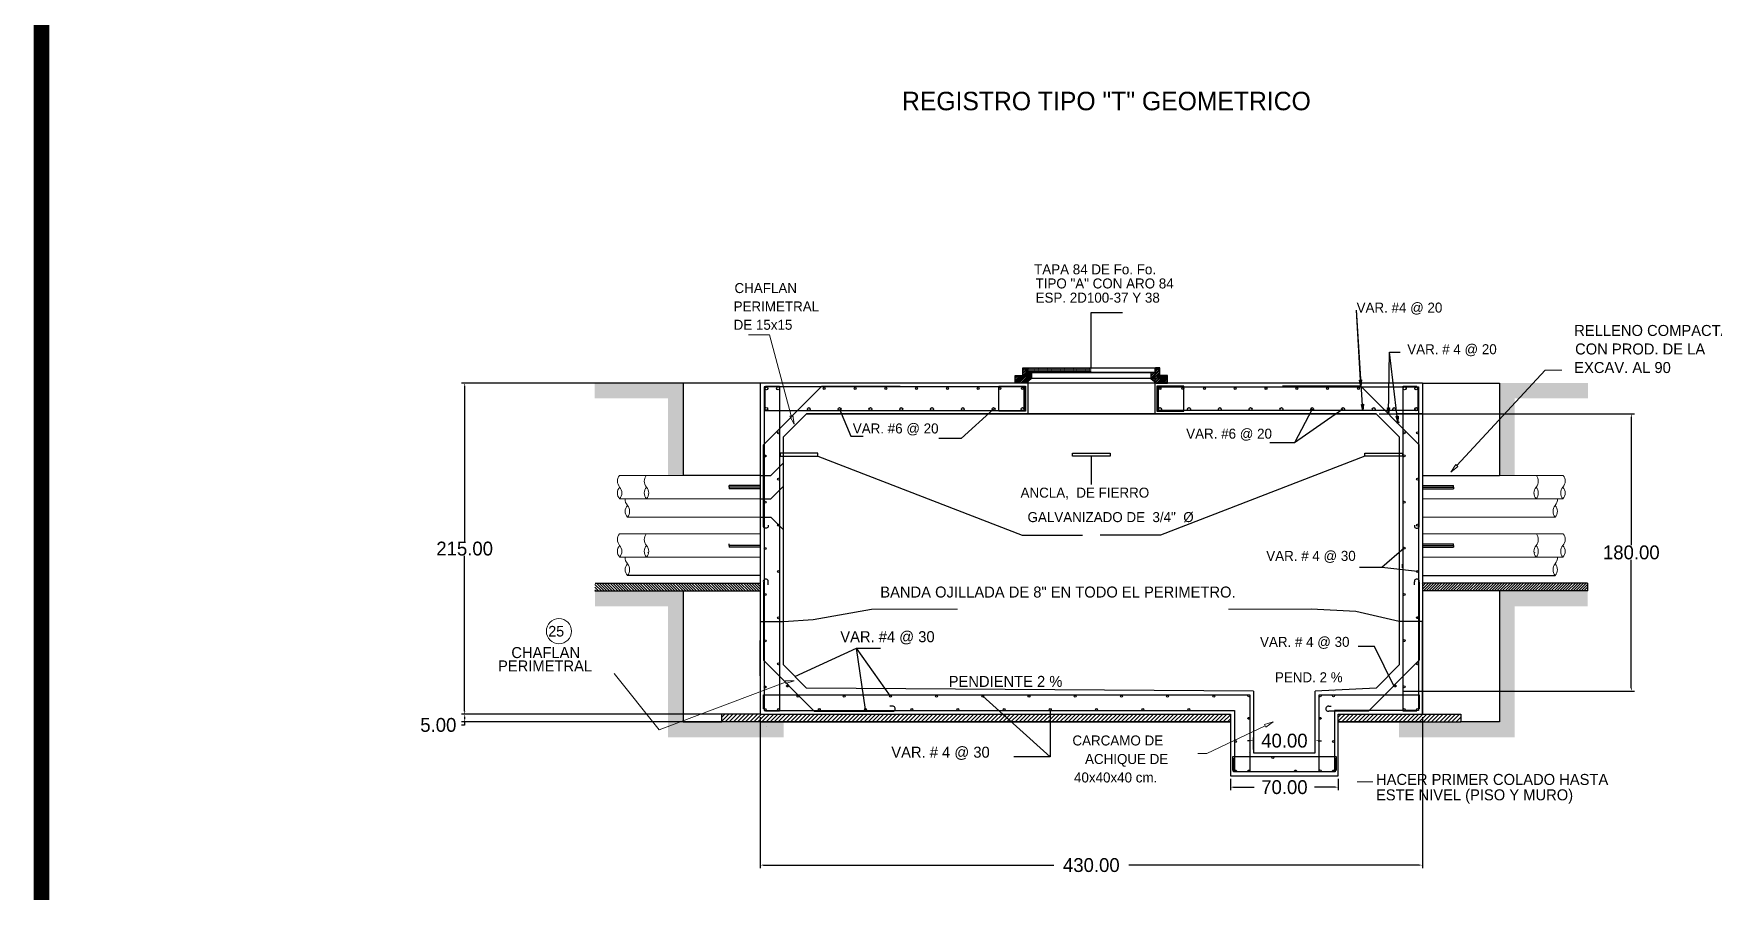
# Model space of a CAD drawing. Header units: centimetres. Extents: x 899 to 420531, y -3090 to 1299.
# Drawn here: x 8457 to 9548, y -1914 to -1357 of the extents above; entities that cross this region are included whole.
import ezdxf
from ezdxf.enums import TextEntityAlignment as Align

# ---------------------------------------------------------------- set-up
doc = ezdxf.new("R2010")
doc.units = ezdxf.units.CM
doc.header["$LTSCALE"] = 10
doc.header["$MEASUREMENT"] = 0
doc.layers.get('0').update_dxf_attribs({"linetype": 'CONTINUOUS'})
doc.layers.get('DEFPOINTS').update_dxf_attribs({"color": 2, "linetype": 'CONTINUOUS'})
for name, color, linetype in [('CONCRETO', 7, 'CONTINUOUS'), ('DIM', 7, 'CONTINUOUS'), ('Ductos', 30, 'CONTINUOUS'), ('HERRAJE', 13, 'CONTINUOUS'), ('MARCO', 7, 'CONTINUOUS'), ('REGISTRO', 1, 'CONTINUOUS'), ('TAPA', 120, 'CONTINUOUS'), ('TEXTOS', 7, 'CONTINUOUS'), ('TIERRA', 32, 'CONTINUOUS'), ('VARILLAS', 30, 'CONTINUOUS')]:
    doc.layers.add(name, color=color, linetype=linetype)
doc.styles.get("Standard").update_dxf_attribs({"font": ''})
doc.styles.get('Standard').set_extended_font_data('Zurich Ex BT')
doc.dimstyles.get("Standard").update_dxf_attribs({"dimtxt": 9, "dimasz": 2, "dimexe": 2, "dimexo": 2, "dimgap": 0.09, "dimtad": 0, "dimtih": 1, "dimtoh": 1, "dimzin": 0, "dimdsep": 46, "dimtxsty": 'Standard', "dimcen": 0.09, "dimadec": 0, "dimazin": 0, "dimtfac": 1, "dimtofl": 0, "dimtmove": 0, "dimatfit": 3, "dimfxl": 0, "dimtolj": 1, "dimtzin": 0, "dimarcsym": 0})
pattern_1 = [(45, (8591.495, 665.2153), (-1.3258252, 1.3258252), [])]
pattern_2 = [(45, (8417.5101, -1726.3912), (-0.8838835, 0.8838835), []), (45, (8417.5101, -1725.7662), (-0.8838835, 0.8838835), [])]

# ---------------------------------------------------------------- blocks, each defined once
blk = doc.blocks.new('_ClosedBlank')
at = {"color": 0, "linetype": 'ByBlock', "lineweight": -2}
for p, q in [((-1, 0.17), (0, 0)), ((-1, 0.17), (-1, -0.17)), ((0, 0), (-1, -0.17))]:
    blk.add_line(p, q, dxfattribs=at)
blk = doc.blocks.new('*D60')
at = {"layer": 'DEFPOINTS', "color": 0}
for p in [(8929.2, -1799.1), (9359.2, -1799.1), (9359.2, -1897.1)]:
    blk.add_point(p, dxfattribs=at)
at = {"layer": 'DIM', "color": 0, "lineweight": -2}
for p, q in [((8929.2, -1801.1), (8929.2, -1899.1)), ((9359.2, -1801.1), (9359.2, -1899.1)), ((8931.2, -1897.1), (9119.8, -1897.1)), ((9357.2, -1897.1), (9168.6, -1897.1))]:
    blk.add_line(p, q, dxfattribs=at)
at = {"layer": 'DIM', "color": 0}
for points in [[(8931.2, -1896.7), (8931.2, -1897.4), (8929.2, -1897.1)], [(9357.2, -1896.7), (9357.2, -1897.4), (9359.2, -1897.1)]]:
    blk.add_solid(points, dxfattribs=at)
at = {"layer": 'DIM', "color": 0, "insert": (9144.2, -1897.1), "char_height": 9, "attachment_point": 5}
blk.add_mtext('\\A1;430.00', dxfattribs=at)
blk = doc.blocks.new('*D61')
at = {"layer": 'DEFPOINTS', "color": 0}
for p in [(9234.6, -1839.1), (9304.6, -1839.1), (9304.6, -1846.5)]:
    blk.add_point(p, dxfattribs=at)
at = {"layer": 'DIM', "color": 0, "lineweight": -2}
for p, q in [((9234.6, -1841.1), (9234.6, -1848.5)), ((9304.6, -1841.1), (9304.6, -1848.5)), ((9236.6, -1846.5), (9250, -1846.5)), ((9302.6, -1846.5), (9289.2, -1846.5))]:
    blk.add_line(p, q, dxfattribs=at)
at = {"layer": 'DIM', "color": 0}
for points in [[(9236.6, -1846.1), (9236.6, -1846.8), (9234.6, -1846.5)], [(9302.6, -1846.1), (9302.6, -1846.8), (9304.6, -1846.5)]]:
    blk.add_solid(points, dxfattribs=at)
at = {"layer": 'DIM', "color": 0, "insert": (9269.6, -1846.5), "char_height": 9, "attachment_point": 5}
blk.add_mtext('\\A1;70.00', dxfattribs=at)
blk = doc.blocks.new('*D62')
at = {"layer": 'DEFPOINTS', "color": 0}
for p in [(9289.6, -1816.3), (9249.6, -1824.1), (9289.6, -1824.1)]:
    blk.add_point(p, dxfattribs=at)
at = {"layer": 'DIM', "color": 0, "lineweight": -2}
for p, q in [((9247.6, -1816.3), (9245.6, -1816.3)), ((9249.6, -1822.1), (9249.6, -1814.3)), ((9289.6, -1822.1), (9289.6, -1814.3)), ((9291.6, -1816.3), (9293.6, -1816.3))]:
    blk.add_line(p, q, dxfattribs=at)
at = {"layer": 'DIM', "color": 0}
for points in [[(9247.6, -1816), (9247.6, -1816.6), (9249.6, -1816.3)], [(9291.6, -1816), (9291.6, -1816.6), (9289.6, -1816.3)]]:
    blk.add_solid(points, dxfattribs=at)
at = {"layer": 'DIM', "color": 0, "insert": (9269.6, -1816.3), "char_height": 9, "attachment_point": 5}
blk.add_mtext('\\A1;40.00', dxfattribs=at)
blk = doc.blocks.new('*D63')
at = {"layer": 'DEFPOINTS', "color": 0}
for p in [(8929.2, -1584.1), (8737.2, -1799.1), (8929.2, -1799.1)]:
    blk.add_point(p, dxfattribs=at)
at = {"layer": 'DIM', "color": 0, "lineweight": -2}
for p, q in [((8927.2, -1584.1), (8735.2, -1584.1)), ((8737.2, -1586.1), (8737.2, -1686.9)), ((8737.2, -1797.1), (8737.2, -1696.3)), ((8927.2, -1799.1), (8735.2, -1799.1))]:
    blk.add_line(p, q, dxfattribs=at)
at = {"layer": 'DIM', "color": 0}
for points in [[(8736.9, -1586.1), (8737.6, -1586.1), (8737.2, -1584.1)], [(8736.9, -1797.1), (8737.6, -1797.1), (8737.2, -1799.1)]]:
    blk.add_solid(points, dxfattribs=at)
at = {"layer": 'DIM', "color": 0, "insert": (8737.2, -1691.6), "char_height": 9, "attachment_point": 5}
blk.add_mtext('\\A1;215.00', dxfattribs=at)
blk = doc.blocks.new('*D64')
at = {"layer": 'DEFPOINTS', "color": 0}
for p in [(8904.2, -1799.1), (8737.2, -1804.1), (8904.2, -1804.1)]:
    blk.add_point(p, dxfattribs=at)
at = {"layer": 'DIM', "color": 0, "lineweight": -2}
for p, q in [((8902.2, -1799.1), (8735.2, -1799.1)), ((8902.2, -1804.1), (8735.2, -1804.1)), ((8737.2, -1806.1), (8735.2, -1806.1)), ((8737.2, -1801.1), (8737.2, -1802.1)), ((8737.2, -1804.1), (8737.2, -1806.1))]:
    blk.add_line(p, q, dxfattribs=at)
at = {"layer": 'DIM', "color": 0}
for points in [[(8736.9, -1801.1), (8737.6, -1801.1), (8737.2, -1799.1)], [(8736.9, -1802.1), (8737.6, -1802.1), (8737.2, -1804.1)]]:
    blk.add_solid(points, dxfattribs=at)
at = {"layer": 'DIM', "color": 0, "insert": (8720.1, -1806.1), "char_height": 9, "attachment_point": 5}
blk.add_mtext('\\A1;5.00', dxfattribs=at)
blk = doc.blocks.new('*D65')
at = {"layer": 'DEFPOINTS', "color": 0}
for p in [(9329.2, -1604.1), (9344.2, -1784.1), (9494.9, -1784.1)]:
    blk.add_point(p, dxfattribs=at)
at = {"layer": 'DIM', "color": 0, "lineweight": -2}
for p, q in [((9331.2, -1604.1), (9496.9, -1604.1)), ((9494.9, -1606.1), (9494.9, -1689.4)), ((9494.9, -1782.1), (9494.9, -1698.8)), ((9346.2, -1784.1), (9496.9, -1784.1))]:
    blk.add_line(p, q, dxfattribs=at)
at = {"layer": 'DIM', "color": 0}
for points in [[(9494.6, -1606.1), (9495.3, -1606.1), (9494.9, -1604.1)], [(9494.6, -1782.1), (9495.3, -1782.1), (9494.9, -1784.1)]]:
    blk.add_solid(points, dxfattribs=at)
at = {"layer": 'DIM', "color": 0, "insert": (9494.9, -1694.1), "char_height": 9, "attachment_point": 5}
blk.add_mtext('\\A1;180.00', dxfattribs=at)
blk = doc.blocks.new('Marco-Reg')
at = {"layer": 'MARCO', "linetype": 'Continuous', "const_width": 10.2}
blk.add_lwpolyline([(12391.5, -3085.1), (12391.5, -542.7), (8462.3, -542.7), (8462.3, -3085.1)], close=True, dxfattribs=at)

msp = doc.modelspace()

# ---------------------------------------------------------------- hatches: boundary and pattern name
at = {"layer": 'CONCRETO'}
h = msp.add_hatch(dxfattribs=at)
h.set_pattern_fill('ANSI31', color=256, scale=10, style=0)
h.set_pattern_definition([(135, (18248.1451, 114.133), (0.88388348, 0.88388348), [])])
h.paths.add_polyline_path([(8821.839, -1714.09), (8929.193, -1714.09), (8929.193, -1719.09), (8821.839, -1719.09)])
h = msp.add_hatch(dxfattribs=at)
h.set_pattern_fill('ANSI31', color=256, scale=10, style=0)
h.set_pattern_definition([(45, (40.2408, 114.133), (-0.88388348, 0.88388348), [])])
h.paths.add_polyline_path([(9359.193, -1714.09), (9359.193, -1719.09), (9466.547, -1719.09), (9466.547, -1714.09)])
h = msp.add_hatch(dxfattribs=at)
h.set_pattern_fill('ANSI31', color=256, scale=15, style=0)
h.set_pattern_definition(pattern_1)
h.paths.add_polyline_path([(9234.62, -1799.1), (8929.193, -1799.1), (8904.193, -1799.1), (8904.193, -1804.1), (8929.193, -1804.1), (9234.62, -1804.1)])
at = {"layer": 'HERRAJE'}
h = msp.add_hatch(dxfattribs=at)
h.set_pattern_fill('STEEL', color=256, scale=10, style=0)
h.set_pattern_definition(pattern_2)
h.paths.add_polyline_path([(9099.793, -1579.1), (9094.793, -1579.1), (9094.793, -1584.1), (9101.943, -1584.1), (9105.443, -1581.1), (9105.443, -1577.3), (9102.443, -1577.3), (9102.443, -1574.1), (9099.793, -1574.1)])
h = msp.add_hatch(dxfattribs=at)
h.set_pattern_fill('STEEL', color=256, scale=10, style=0)
h.set_pattern_definition(pattern_2)
h.paths.add_polyline_path([(9188.593, -1579.1), (9188.593, -1574.1), (9185.943, -1574.1), (9185.943, -1577.3), (9182.943, -1577.3), (9182.943, -1581.1), (9186.443, -1584.1), (9193.593, -1584.1), (9193.593, -1579.1)])
at = {"layer": 'TAPA'}
h = msp.add_hatch(dxfattribs=at)
h.set_pattern_fill('DOTS', color=256, scale=10, style=0)
h.set_pattern_definition([(0, (9102.19295, -1577.29966), (0.3125, 0.625), [0, -0.625])])
h.paths.add_polyline_path([(9103.043, -1574.3), (9103.043, -1577.3), (9144.193, -1577.3), (9144.193, -1574.3)])
at = {"layer": 'TEXTOS'}
h = msp.add_hatch(dxfattribs=at)
h.set_pattern_fill('ANSI31', color=256, scale=15, style=0)
h.set_pattern_definition(pattern_1)
h.paths.add_polyline_path([(9384.193, -1799.1), (9359.193, -1799.1), (9304.62, -1799.1), (9304.62, -1804.1), (9359.193, -1804.1), (9384.193, -1804.1)])
at = {"layer": 'TIERRA'}
h = msp.add_hatch(dxfattribs=at)
h.set_pattern_fill('EARTH', color=256, scale=10, angle=45, style=0)
h.set_pattern_definition([(135, (18248.145, 114.133), (-2e-16, 3.5355339), [2.5, -2.5]), (135, (18248.808, 114.796), (-2e-16, 3.5355339), [2.5, -2.5]), (135, (18249.471, 115.4589), (-2e-16, 3.5355339), [2.5, -2.5]), (45, (18249.471, 115.9008), (3.5355339, 4e-16), [2.5, -2.5]), (45, (18248.808, 116.5637), (3.5355339, 4e-16), [2.5, -2.5]), (45, (18248.145, 117.2266), (3.5355339, 4e-16), [2.5, -2.5])])
h.paths.add_polyline_path([(8869.163, -1597.039), (8879.193, -1607.876), (8879.193, -1644.08), (8869.163, -1644.08)])
h.paths.add_polyline_path([(8857.186, -1584.1), (8879.193, -1584.1), (8879.193, -1607.876), (8869.163, -1597.039), (8869.163, -1594.1), (8866.442, -1594.1)])
h.paths.add_polyline_path([(8821.663, -1584.1), (8857.186, -1584.1), (8866.442, -1594.1), (8821.663, -1594.1)])
h.paths.add_polyline_path([(8821.822, -1719.09), (8879.193, -1719.09), (8879.193, -1804.1), (8904.193, -1804.1), (8929.193, -1804.1), (8944.386, -1804.1), (8944.386, -1814.1), (8869.163, -1814.1), (8869.163, -1729.09), (8821.822, -1729.09)])
h = msp.add_hatch(dxfattribs=at)
h.set_pattern_fill('EARTH', color=256, scale=10, angle=45, style=0)
h.set_pattern_definition([(45, (40.2408, 114.133), (2e-16, 3.5355339), [2.5, -2.5]), (45, (39.5779, 114.796), (2e-16, 3.5355339), [2.5, -2.5]), (45, (38.915, 115.4589), (2e-16, 3.5355339), [2.5, -2.5]), (135, (38.915, 115.9008), (-3.5355339, 4e-16), [2.5, -2.5]), (135, (39.5779, 116.5637), (-3.5355339, 4e-16), [2.5, -2.5]), (135, (40.2408, 117.2266), (-3.5355339, 4e-16), [2.5, -2.5])])
h.paths.add_polyline_path([(9419.223, -1597.039), (9409.193, -1607.876), (9409.193, -1644.08), (9419.223, -1644.08)])
h.paths.add_polyline_path([(9431.2, -1584.1), (9409.193, -1584.1), (9409.193, -1607.876), (9419.223, -1597.039), (9419.223, -1594.1), (9421.944, -1594.1)])
h.paths.add_polyline_path([(9466.723, -1584.1), (9431.2, -1584.1), (9421.944, -1594.1), (9466.723, -1594.1)])
h.paths.add_polyline_path([(9466.564, -1719.09), (9409.193, -1719.09), (9409.193, -1804.1), (9384.193, -1804.1), (9359.193, -1804.1), (9344, -1804.1), (9344, -1814.1), (9419.223, -1814.1), (9419.223, -1729.09), (9466.564, -1729.09)])

# ---------------------------------------------------------------- linework, layer by layer
msp.add_line((9359.193, -1799.1), (9359.193, -1799.1))
msp.add_line((9359.193, -1799.1), (9359.193, -1799.1))
msp.add_line((9359.193, -1799.1), (9359.193, -1799.1))
msp.add_line((9359.193, -1799.1), (9359.193, -1799.1))
msp.add_line((9359.193, -1799.1), (9359.193, -1799.1))
msp.add_line((9359.193, -1799.1), (9359.193, -1799.1))
msp.add_line((9359.193, -1799.1), (9359.193, -1799.1))
at = {"layer": 'CONCRETO'}
for p, q in [((9359.193, -1799.1), (9359.193, -1739.1)), ((9359.193, -1799.1), (9359.193, -1799.1)), ((9359.193, -1799.1), (9359.193, -1799.1)), ((9359.193, -1799.1), (9359.193, -1799.1)), ((9359.193, -1799.1), (9359.193, -1799.1)), ((8929.193, -1804.1), (9234.62, -1804.1))]:
    msp.add_line(p, q, dxfattribs=at)
at = {"layer": 'Ductos'}
for p, q in [((8935.998, -1644.071), (8944.193, -1635.844)), ((8929.193, -1644.071), (8935.998, -1644.071)), ((8908.956, -1651.68), (8908.956, -1650.68)), ((8929.193, -1650.68), (8908.956, -1650.68)), ((8929.193, -1651.68), (8908.956, -1651.68)), ((8908.956, -1651.68), (8908.956, -1652.68)), ((8929.193, -1652.68), (8908.956, -1652.68)), ((8935.998, -1659.271), (8944.193, -1651.044)), ((9359.193, -1650.68), (9379.43, -1650.68)), ((9359.193, -1651.68), (9379.43, -1651.68)), ((9359.193, -1652.68), (9379.43, -1652.68)), ((9379.43, -1651.68), (9379.43, -1650.68)), ((9379.43, -1651.68), (9379.43, -1652.68)), ((8929.193, -1659.271), (8935.998, -1659.271)), ((8929.193, -1671.193), (8935.998, -1671.193)), ((8935.998, -1671.193), (8944.184, -1679.385)), ((8908.956, -1689.568), (8908.956, -1688.568)), ((8929.193, -1689.568), (8908.956, -1689.568)), ((8908.956, -1689.568), (8908.956, -1690.568)), ((8929.193, -1690.568), (8908.956, -1690.568)), ((9359.193, -1688.568), (9379.43, -1688.568)), ((9359.193, -1689.568), (9379.43, -1689.568)), ((9359.193, -1690.568), (9379.43, -1690.568)), ((9379.43, -1689.568), (9379.43, -1688.568)), ((9379.43, -1689.568), (9379.43, -1690.568)), ((8929.193, -1709.1), (8842.895, -1709.09)), ((8929.193, -1709.09), (8929.193, -1774.1)), ((8929.193, -1709.09), (8929.193, -1724.29)), ((9359.193, -1709.1), (9445.491, -1709.09)), ((8929.193, -1746.977), (8929.193, -1774.1)), ((8929.193, -1746.977), (8929.193, -1762.177)), ((8929.193, -1774.1), (8929.193, -1751.311))]:
    msp.add_line(p, q, dxfattribs=at)
at = {"layer": 'Ductos', "lineweight": 5}
for p, q in [((8837.869, -1644.08), (8929.193, -1644.08)), ((8851.181, -1644.19), (8851.181, -1644.08)), ((8855.316, -1644.08), (8929.193, -1644.08)), ((9450.517, -1644.08), (9359.193, -1644.08)), ((9433.07, -1644.08), (9359.193, -1644.08)), ((9437.205, -1644.19), (9437.205, -1644.08)), ((8856.207, -1656.112), (8856.207, -1656.003)), ((9432.179, -1656.112), (9432.179, -1656.003)), ((8837.869, -1659.28), (8929.193, -1659.28)), ((8851.181, -1659.39), (8851.181, -1659.28)), ((8855.316, -1659.28), (8929.193, -1659.28)), ((9450.517, -1659.28), (9359.193, -1659.28)), ((9433.07, -1659.28), (9359.193, -1659.28)), ((9437.205, -1659.39), (9437.205, -1659.28)), ((8842.895, -1671.203), (8929.193, -1671.203)), ((9445.491, -1671.203), (9359.193, -1671.203)), ((8837.869, -1681.968), (8929.193, -1681.968)), ((8851.181, -1682.077), (8851.181, -1681.968)), ((8855.316, -1681.968), (8929.193, -1681.968)), ((9450.517, -1681.968), (9359.193, -1681.968)), ((9433.07, -1681.968), (9359.193, -1681.968)), ((9437.205, -1682.077), (9437.205, -1681.968)), ((8837.869, -1697.168), (8929.193, -1697.168)), ((8851.181, -1697.277), (8851.181, -1697.168)), ((8855.316, -1697.168), (8929.193, -1697.168)), ((8856.207, -1694), (8856.207, -1693.89)), ((9450.517, -1697.168), (9359.193, -1697.168)), ((9433.07, -1697.168), (9359.193, -1697.168)), ((9432.179, -1694), (9432.179, -1693.89)), ((9437.205, -1697.277), (9437.205, -1697.168))]:
    msp.add_line(p, q, dxfattribs=at)
for centre, start, end in [((8842.263, -1647.744), 141.152664, 221.185925), ((8859.711, -1647.744), 141.152664, 221.185925), ((9428.675, -1647.744), 318.814075, 38.847336), ((9446.123, -1647.744), 318.814075, 38.847336), ((8842.263, -1655.435), 138.814075, 221.185925), ((8833.474, -1655.435), 318.814075, 41.185925), ((8859.711, -1655.435), 138.814075, 221.185925), ((8850.922, -1655.435), 318.814075, 41.185925), ((9437.464, -1655.435), 138.814075, 221.185925), ((9428.675, -1655.435), 318.814075, 41.185925), ((9454.912, -1655.435), 138.814075, 221.185925), ((9446.123, -1655.435), 318.814075, 41.185925), ((8847.289, -1659.667), 176.208361, 221.185925), ((8847.289, -1667.357), 138.814075, 221.185925), ((8838.5, -1667.357), 318.814075, 41.185925), ((9449.886, -1667.357), 138.814075, 221.185925), ((9441.097, -1659.667), 318.814075, 3.791639), ((9441.097, -1667.357), 318.814075, 41.185925), ((8842.263, -1685.631), 141.152664, 221.185925), ((8842.263, -1693.322), 138.814075, 221.185925), ((8833.474, -1693.322), 318.814075, 41.185925), ((8859.711, -1685.631), 141.152664, 221.185925), ((8859.711, -1693.322), 138.814075, 221.185925), ((8850.922, -1693.322), 318.814075, 41.185925), ((9437.464, -1693.322), 138.814075, 221.185925), ((9428.675, -1685.631), 318.814075, 38.847336), ((9428.675, -1693.322), 318.814075, 41.185925), ((9454.912, -1693.322), 138.814075, 221.185925), ((9446.123, -1685.631), 318.814075, 38.847336), ((9446.123, -1693.322), 318.814075, 41.185925), ((8847.289, -1697.554), 176.208361, 221.185925), ((8847.289, -1705.245), 138.814075, 221.185925), ((8838.5, -1705.245), 318.814075, 41.185925), ((9449.886, -1705.245), 138.814075, 221.185925), ((9441.097, -1697.554), 318.814075, 3.791639), ((9441.097, -1705.245), 318.814075, 41.185925)]:
    msp.add_arc(centre, 5.84, start, end, dxfattribs=at)
at = {"layer": 'HERRAJE'}
for p, q in [((9102.443, -1574.1), (9185.943, -1574.1)), ((9105.443, -1577.3), (9182.943, -1577.3)), ((9182.943, -1581.1), (9105.443, -1581.1))]:
    msp.add_line(p, q, dxfattribs=at)
for points in [[(9094.793, -1579.1), (9099.793, -1579.1), (9099.793, -1574.1), (9102.443, -1574.1), (9102.443, -1577.3), (9105.443, -1577.3), (9105.443, -1581.1), (9101.943, -1584.1), (9094.793, -1584.1)], [(9185.943, -1574.1), (9185.943, -1577.3), (9182.943, -1577.3), (9182.943, -1581.1), (9186.443, -1584.1), (9193.593, -1584.1), (9193.593, -1579.1), (9188.593, -1579.1), (9188.593, -1574.1)]]:
    msp.add_lwpolyline(points, close=True, dxfattribs=at)
at = {"layer": 'REGISTRO'}
for p, q in [((9103.043, -1577.3), (9103.043, -1604.1)), ((9185.343, -1577.3), (9185.343, -1604.1)), ((8929.193, -1584.1), (8879.193, -1584.1)), ((8929.193, -1584.1), (8879.193, -1584.1)), ((8879.193, -1584.1), (8879.193, -1644.08)), ((8929.193, -1584.1), (8929.193, -1799.1)), ((9359.193, -1584.1), (8929.193, -1584.1)), ((9356.193, -1587.175), (9356.193, -1601.925)), ((9359.193, -1584.1), (9359.193, -1799.1)), ((9359.193, -1584.1), (9409.193, -1584.1)), ((9409.193, -1584.1), (9409.193, -1644.08)), ((9356.193, -1601.925), (9284.943, -1601.925)), ((8959.193, -1604.1), (9329.193, -1604.1)), ((9144.193, -1604.1), (9294.193, -1604.1)), ((9342.616, -1604.1), (9344.193, -1604.1)), ((8929.193, -1644.08), (8879.193, -1644.08)), ((9359.193, -1644.08), (9409.193, -1644.08)), ((9346.193, -1704.1), (9346.193, -1701.6)), ((8821.812, -1719.09), (8929.193, -1719.09)), ((8821.861, -1714.09), (8929.193, -1714.09)), ((8879.193, -1719.09), (8879.193, -1804.1)), ((9466.525, -1714.09), (9359.193, -1714.09)), ((9466.574, -1719.09), (9359.193, -1719.09)), ((9409.193, -1719.09), (9409.193, -1804.1)), ((9466.547, -1714.09), (9466.547, -1719.09)), ((8929.193, -1738.935), (8944.193, -1738.935)), ((9359.193, -1738.935), (9344.193, -1738.935)), ((8944.193, -1767.1), (8959.291, -1782.198)), ((9249.62, -1784.093), (8959.291, -1782.198)), ((9249.62, -1784.093), (9249.62, -1824.093)), ((9289.62, -1824.093), (9289.62, -1784.093)), ((8904.193, -1804.1), (8904.193, -1799.1)), ((8929.193, -1799.1), (9234.62, -1799.1)), ((8931.693, -1796.6), (9237.12, -1796.6)), ((9234.62, -1799.1), (9234.62, -1839.093)), ((9237.12, -1796.6), (9237.12, -1836.593)), ((9304.62, -1799.1), (9384.163, -1799.1)), ((9304.62, -1839.093), (9304.62, -1799.1)), ((9384.163, -1799.1), (9384.193, -1804.1)), ((8904.193, -1804.1), (8879.193, -1804.1)), ((8879.193, -1804.1), (8904.193, -1804.1)), ((9234.62, -1804.1), (8929.193, -1804.1)), ((9409.193, -1804.1), (9384.193, -1804.1)), ((9249.62, -1824.093), (9289.62, -1824.093)), ((9234.62, -1839.093), (9304.62, -1839.093))]:
    msp.add_line(p, q, dxfattribs=at)
for points in [[(8944.193, -1767.1), (8944.193, -1694.1), (8944.193, -1619.1), (8959.193, -1604.1), (9329.193, -1604.1), (9344.193, -1619.1), (9344.193, -1694.1), (9344.193, -1767.1), (9329.193, -1782.1), (9289.62, -1784.1)], [(8931.193, -1795.6), (8931.193, -1786.6), (9247.12, -1786.6), (9247.12, -1836.593)], [(9292.12, -1835.786), (9292.12, -1786.6), (9357.193, -1786.6), (9357.193, -1795.6)], [(9236.12, -1835.593), (9236.12, -1826.593), (9303.12, -1826.593), (9303.12, -1835.593)], [(9302.62, -1827.593), (9302.62, -1836.593), (9236.62, -1836.593), (9236.62, -1827.593)]]:
    msp.add_lwpolyline(points, dxfattribs=at)
for points in [[(8942.193, -1631.479), (8966.573, -1631.479), (8966.573, -1629.579), (8942.193, -1629.579)], [(9156.345, -1631.479), (9131.964, -1631.479), (9131.964, -1629.579), (9156.345, -1629.579)], [(9346.193, -1631.479), (9321.813, -1631.479), (9321.813, -1629.579), (9346.193, -1629.579)]]:
    msp.add_lwpolyline(points, close=True, dxfattribs=at)
at = {"layer": 'TAPA'}
msp.add_lwpolyline([(9103.043, -1574.3), (9185.343, -1574.3), (9185.343, -1577.3), (9103.043, -1577.3)], close=True, dxfattribs=at)
at = {"layer": 'TEXTOS'}
for p, q in [((8929.193, -1584.1), (8879.193, -1584.1)), ((9329.193, -1604.1), (8959.193, -1604.1)), ((9359.193, -1604.1), (9342.616, -1604.1)), ((9344.193, -1694.1), (9344.193, -1767.1)), ((9234.62, -1784.093), (9234.62, -1784.1)), ((9237.62, -1784.093), (9237.62, -1784.1)), ((9246.62, -1784.093), (9246.62, -1784.1)), ((9247.62, -1784.093), (9247.62, -1784.1)), ((9291.62, -1784.1), (9291.62, -1784.093)), ((9292.62, -1784.1), (9292.62, -1784.093)), ((9301.62, -1784.1), (9301.62, -1784.093)), ((8929.193, -1799.1), (8904.193, -1799.1)), ((9319.193, -1799.615), (9319.73, -1799.1)), ((8929.193, -1804.1), (8904.193, -1804.1)), ((8929.193, -1804.1), (8944.193, -1804.1)), ((8933.193, -1806.947), (8933.193, -1806.947)), ((9359.193, -1804.1), (9304.62, -1804.1)), ((9304.62, -1804.1), (9359.193, -1804.1)), ((9359.193, -1804.1), (9344.193, -1804.1)), ((9359.193, -1804.1), (9384.193, -1804.1)), ((9246.62, -1824.093), (9246.62, -1824.093)), ((9246.62, -1824.093), (9246.62, -1824.093))]:
    msp.add_line(p, q, dxfattribs=at)
at = {"layer": 'TEXTOS', "lineweight": 5}
for p, q in [((9001.365, -1730.97), (9057.335, -1730.97)), ((9287.021, -1730.97), (9233.225, -1730.97)), ((9316.768, -1843.034), (9327.119, -1843.055))]:
    msp.add_line(p, q, dxfattribs=at)
for points in [[(8949.324, -1605.307), (8935.197, -1552.834), (8921.653, -1552.834)], [(8945.573, -1778.294), (8863.616, -1809.152), (8834.291, -1772.65)], [(9257.06, -1806.557), (9219.198, -1824.635), (9213.479, -1824.635)]]:
    msp.add_lwpolyline(points, dxfattribs=at)
at = {"layer": 'TEXTOS', "lineweight": 5, "extrusion": (0, 0, -1)}
msp.add_lwpolyline([(-9381.59, -1637.7), (-9438.942, -1575.734), (-9449.781, -1575.734)], dxfattribs=at)
at = {"layer": 'TEXTOS', "lineweight": 5}
msp.add_circle((8798.445, -1745.2), 8.162, dxfattribs=at)
at = {"layer": 'VARILLAS'}
for p, q in [((9100.543, -1586.578), (8931.693, -1586.578)), ((8931.693, -1586.578), (8931.693, -1796.6)), ((8932.193, -1587.175), (8932.193, -1601.925)), ((9100.543, -1601.925), (9100.543, -1586.578)), ((9101.043, -1601.925), (9101.043, -1586.614)), ((9187.343, -1601.925), (9187.343, -1586.614)), ((9187.843, -1601.925), (9187.843, -1586.578)), ((9187.843, -1586.578), (9356.693, -1586.578)), ((9269.193, -1586.078), (9268.393, -1586.078)), ((9319.193, -1586.078), (9269.193, -1586.078)), ((9285.443, -1586.578), (9356.693, -1586.578)), ((9357.193, -1624.1), (9319.193, -1586.078)), ((9356.693, -1586.578), (9356.693, -1694.1)), ((8932.193, -1601.925), (9101.043, -1601.925)), ((9356.193, -1601.925), (9187.343, -1601.925)), ((9357.193, -1674.9), (9357.193, -1624.1)), ((9357.193, -1676.502), (9357.193, -1674.9)), ((9356.693, -1694.1), (9356.693, -1725.1)), ((9354.024, -1715.029), (9354.026, -1713.234)), ((9357.193, -1713.3), (9357.193, -1764.1)), ((9356.693, -1725.1), (9356.693, -1796.6)), ((9357.193, -1764.1), (9324.241, -1797.129)), ((9236.62, -1784.1), (9236.62, -1784.093)), ((9298.379, -1793.962), (9299.981, -1793.962)), ((9324.241, -1797.129), (9298.441, -1797.129)), ((9356.693, -1796.6), (9302.12, -1796.6)), ((9302.12, -1796.6), (9302.12, -1836.593))]:
    msp.add_line(p, q, dxfattribs=at)
for points in [[(8934.36, -1676.44, -1.19622431), (8931.193, -1676.502), (8931.193, -1674.9), (8931.193, -1624.1), (8969.193, -1586.078), (9019.993, -1586.078)], [(8934.362, -1715.029), (8934.36, -1713.234, 1.19622431), (8931.193, -1713.3), (8931.193, -1764.1), (8964.145, -1797.129), (9014.945, -1797.129, 1.19622431), (9015.007, -1793.962), (9013.405, -1793.962)]]:
    msp.add_lwpolyline(points, format="xyb", dxfattribs=at)
for points in [[(8932.693, -1586.078), (8941.693, -1586.078), (8941.693, -1797.1), (8932.693, -1797.1)], [(9355.693, -1797.1), (9346.693, -1797.1), (9346.693, -1694.1), (9346.693, -1586.078), (9355.693, -1586.078)]]:
    msp.add_lwpolyline(points, dxfattribs=at)
for points in [[(9084.143, -1601.925), (9084.143, -1586.578), (9084.143, -1586.078), (9101.543, -1586.078), (9101.543, -1602.425), (9084.143, -1602.425)], [(9204.243, -1601.925), (9204.243, -1586.578), (9204.243, -1586.078), (9186.843, -1586.078), (9186.843, -1602.425), (9204.243, -1602.425)]]:
    msp.add_lwpolyline(points, close=True, dxfattribs=at)
for centre, radius in [((8933.212, -1587.548), 0.95), ((8940.736, -1587.522), 0.95), ((8970.735, -1587.541), 0.635), ((8990.735, -1587.541), 0.635), ((9010.735, -1587.541), 0.635), ((9030.735, -1587.541), 0.635), ((9050.735, -1587.541), 0.635), ((9070.735, -1587.541), 0.635), ((9084.792, -1587.522), 0.635), ((9099.584, -1587.522), 0.635), ((9188.802, -1587.522), 0.635), ((9203.641, -1587.522), 0.635), ((9217.651, -1587.541), 0.635), ((9237.651, -1587.541), 0.635), ((9257.651, -1587.541), 0.635), ((9277.651, -1587.541), 0.635), ((9297.651, -1587.541), 0.635), ((9317.651, -1587.541), 0.635), ((9347.641, -1587.496), 0.95), ((9347.65, -1587.522), 0.95), ((9355.174, -1587.548), 0.95), ((9355.243, -1587.543), 0.95), ((8933.094, -1600.871), 0.95), ((8960.736, -1600.988), 0.95), ((8980.736, -1600.988), 0.95), ((9000.736, -1600.988), 0.95), ((9020.736, -1600.988), 0.95), ((9040.736, -1600.988), 0.95), ((9060.736, -1600.988), 0.95), ((9080.736, -1600.988), 0.95), ((9099.588, -1600.988), 0.95), ((9188.798, -1600.988), 0.95), ((9207.65, -1600.988), 0.95), ((9227.65, -1600.988), 0.95), ((9247.65, -1600.988), 0.95), ((9267.65, -1600.988), 0.95), ((9287.65, -1600.988), 0.95), ((9307.65, -1600.988), 0.95), ((9327.65, -1600.988), 0.95), ((9340.896, -1600.995), 0.95), ((9340.896, -1600.995), 0.95), ((9355.243, -1601.077), 0.95), ((9355.291, -1600.871), 0.95), ((9343.269, -1609.57), 0.635), ((8941.051, -1616.435), 0.635), ((9347.335, -1616.435), 0.635), ((9356.052, -1616.409), 0.635), ((8932.306, -1631.435), 0.635), ((9347.323, -1631.327), 0.635), ((8941.057, -1646.435), 0.635), ((9356.043, -1646.409), 0.635), ((8932.351, -1661.435), 0.635), ((9347.331, -1661.327), 0.635), ((8941.053, -1676.435), 0.635), ((9356.061, -1676.409), 0.635), ((8932.357, -1691.435), 0.635), ((9347.323, -1691.327), 0.635), ((8941.026, -1706.435), 0.635), ((9356.058, -1706.409), 0.635), ((8932.343, -1721.435), 0.635), ((9347.345, -1721.327), 0.635), ((8941.035, -1736.435), 0.635), ((9356.057, -1736.409), 0.635), ((8932.321, -1751.435), 0.635), ((9347.334, -1751.327), 0.635), ((8941.068, -1766.435), 0.635), ((9356.055, -1766.409), 0.635), ((8932.337, -1781.435), 0.635), ((8946.898, -1780.779), 0.635), ((8953.711, -1787.296), 0.635), ((8983.711, -1787.296), 0.635), ((9013.711, -1787.296), 0.635), ((9043.711, -1787.296), 0.635), ((9073.711, -1787.296), 0.635), ((9103.713, -1787.296), 0.635), ((9133.713, -1787.296), 0.635), ((9163.713, -1787.296), 0.635), ((9193.713, -1787.296), 0.635), ((9223.713, -1787.296), 0.635), ((9246.482, -1787.244), 0.635), ((9292.748, -1787.243), 0.635), ((9301.491, -1787.241), 0.635), ((9341.488, -1780.779), 0.635), ((9347.309, -1781.327), 0.635), ((8932.333, -1795.971), 0.635), ((8941.072, -1795.954), 0.635), ((8967.564, -1795.985), 0.635), ((8997.564, -1795.985), 0.635), ((9027.564, -1795.985), 0.635), ((9057.564, -1795.985), 0.635), ((9087.564, -1795.985), 0.635), ((9117.564, -1795.985), 0.635), ((9147.564, -1795.985), 0.635), ((9177.564, -1795.985), 0.635), ((9207.564, -1795.985), 0.635), ((9347.317, -1795.963), 0.635), ((9356.051, -1795.971), 0.635), ((9246.467, -1801.774), 0.635), ((9292.774, -1801.774), 0.635), ((9237.75, -1816.796), 0.635), ((9301.491, -1816.796), 0.635), ((9261.999, -1827.209), 0.635), ((9237.761, -1835.958), 0.635), ((9246.48, -1835.957), 0.635), ((9276.838, -1835.965), 0.635), ((9292.747, -1835.945), 0.635), ((9301.478, -1835.953), 0.635)]:
    msp.add_circle(centre, radius, dxfattribs=at)
for centre, start, end in [((9355.604, -1676.756), 168.680659, 9.103073), ((9355.615, -1712.982), 348.609586, 189.032001), ((9298.125, -1795.551), 80.896927, 281.319341)]:
    msp.add_arc(centre, 1.609, start, end, dxfattribs=at)

# ---------------------------------------------------------------- block references
at = {"layer": 'DIM'}
msp.add_blockref('Marco-Reg', (0, 0), dxfattribs=at)
at = {"layer": 'TEXTOS', "lineweight": 5, "yscale": 5.719477849605028, "zscale": 5.71947784961886}
for p, xscale, rotation in [((8951.111, -1610.74), 5.719477849647149, 288.2020370792025), ((8951.216, -1777.359), 5.719477849615754, 9.412208565459695), ((9262.221, -1804.093), 5.71947784961913, 25.52339177310645)]:
    msp.add_blockref('_ClosedBlank', p, dxfattribs=dict(at, xscale=xscale, rotation=rotation))
at = {"layer": 'TEXTOS', "lineweight": 5, "extrusion": (0, 0, -1), "xscale": 5.719477849612797, "yscale": 5.719477849605028, "zscale": 5.71947784961886, "rotation": 312.7859402251401}
msp.add_blockref('_ClosedBlank', (-9377.705, -1641.897), dxfattribs=at)

# ---------------------------------------------------------------- texts
at = {"layer": 'TEXTOS', "lineweight": 5}
msp.add_text('REGISTRO TIPO "T" GEOMETRICO', height=12, dxfattribs=at).set_placement((9153.996, -1406.96), align=Align.CENTER)
at = {"layer": 'TEXTOS', "linetype": 'Continuous', "lineweight": 5}
for s, p in [('TAPA 84 DE Fo. Fo.', (9107.036, -1513.489)), ('TIPO "A" CON ARO 84', (9107.982, -1522.654)), ('ESP. 2D100-37 Y 38', (9107.982, -1531.88)), ('ANCLA,  DE FIERRO', (9098.237, -1658.484)), ('GALVANIZADO DE  3/4"  %%C', (9102.769, -1674.363))]:
    msp.add_text(s, height=6.5, dxfattribs=at).set_placement(p)
at = {"layer": 'TEXTOS'}
for s, height, p in [('CHAFLAN', 6.5, (8912.451, -1525.656)), ('PERIMETRAL', 6.5, (8911.889, -1537.572)), ('VAR. #4 @ 20', 6.5, (9316.492, -1538.34)), ('DE 15x15', 6.5, (8911.889, -1549.487)), ('RELLENO COMPACTADO', 7.14935, (9457.843, -1553.506)), ('VAR. # 4 @ 20', 6.5, (9349.389, -1565.365)), ('CON PROD. DE LA', 7.14935, (9458.406, -1565.538)), ('EXCAV. AL 90', 7.14935, (9457.843, -1577.57)), ('VAR. #6 @ 20', 6.5, (8989.285, -1616.799)), ('VAR. #6 @ 20', 6.5, (9205.826, -1620.199)), ('VAR. # 4 @ 30', 6.5, (9257.808, -1699.54)), ('VAR. #4 @ 30', 7.14935, (8981.169, -1752.33)), ('CHAFLAN', 7.1493, (8767.535, -1762.653)), ('VAR. # 4 @ 30', 6.5, (9253.765, -1755.368)), ('PERIMETRAL', 7.1493, (8758.869, -1771.312)), ('VAR. # 4 @ 30', 7.14935, (9014.301, -1827.329)), ('CARCAMO DE', 6.5, (9131.928, -1819.402)), ('ACHIQUE DE', 6.5, (9140.105, -1831.434)), ('40x40x40 cm.', 6.5, (9132.951, -1843.408))]:
    msp.add_text(s, height=height, dxfattribs=at).set_placement(p)
at = {"layer": 'TEXTOS', "lineweight": 5}
for s, height, p in [('BANDA OJILLADA DE 8" EN TODO EL PERIMETRO.', 7.14935, (9007.137, -1723.349)), ('PENDIENTE 2 %', 7.14935, (9051.558, -1781.365)), ('PEND. 2 %', 6.5, (9263.456, -1778.37)), ('HACER PRIMER COLADO HASTA', 7.14935, (9329.076, -1845.015)), ('ESTE NIVEL (PISO Y MURO)', 7.14935, (9329.076, -1855.013))]:
    msp.add_text(s, height=height, dxfattribs=at).set_placement(p)
msp.add_text('25', height=6.9137, dxfattribs=at).set_placement((8791.531, -1745.2), align=Align.MIDDLE_LEFT)

# ---------------------------------------------------------------- dimensions: what is measured, and where the dimension line sits
at = {"layer": 'DIM'}
for base, p1, p2, picture, middle in [((8737.222, -1799.1), (8929.193, -1584.1), (8929.193, -1799.1), '*D63', (8737.222, -1691.6)), ((9494.946, -1784.1), (9329.193, -1604.1), (9344.193, -1784.1), '*D65', (9494.946, -1694.1)), ((8737.222, -1804.1), (8904.193, -1799.1), (8904.193, -1804.1), '*D64', (8720.104, -1806.1))]:
    dim = msp.add_linear_dim(base=base, p1=p1, p2=p2, angle=90, dimstyle='Standard', dxfattribs=at)
    dim.commit()
    dim.dimension.update_dxf_attribs({"geometry": picture, "text_midpoint": middle})
for base, p1, p2, picture, middle in [((9359.193, -1897.077), (8929.193, -1799.1), (9359.193, -1799.1), '*D60', (9144.193, -1897.077)), ((9289.62, -1816.309), (9249.62, -1824.093), (9289.62, -1824.093), '*D62', (9269.62, -1816.309)), ((9304.62, -1846.46), (9234.62, -1839.093), (9304.62, -1839.093), '*D61', (9269.62, -1846.46))]:
    dim = msp.add_linear_dim(base=base, p1=p1, p2=p2, dimstyle='Standard', dxfattribs=at)
    dim.commit()
    dim.dimension.update_dxf_attribs({"geometry": picture, "text_midpoint": middle})

# ---------------------------------------------------------------- leaders
at = {"layer": 'TEXTOS'}
for points, override in [([(9144.193, -1574.3), (9144.193, -1538.216), (9164.345, -1538.216)], {"dimgap": 0.09, "dimtad": 0}), ([(9319.193, -1586.078), (9316.492, -1536.711)], {"dimasz": 4, "dimgap": 0.09, "dimtad": 0, "dimldrblk": 'ClosedBlank'}), ([(9320.568, -1601.925), (9316.492, -1536.711)], {"dimasz": 4, "dimgap": 0.09, "dimtad": 0, "dimldrblk": 'ClosedBlank'}), ([(9337.205, -1604.1), (9337.839, -1564.076)], {"dimasz": 4, "dimgap": 0.09, "dimtad": 0, "dimldrblk": 'ClosedBlank'}), ([(9343.269, -1609.57), (9337.839, -1564.076), (9344.874, -1564.076)], {"dimasz": 4, "dimgap": 0.09, "dimtad": 0, "dimldrblk": 'ClosedBlank'}), ([(8980.736, -1600.988), (8988.036, -1618.652), (8995.963, -1618.652)], {"dimgap": 0.09, "dimtad": 0}), ([(9080.736, -1600.988), (9059.736, -1620.01), (9045.152, -1620.01)], {"dimgap": 0.09, "dimtad": 0}), ([(9287.65, -1600.988), (9276.259, -1622.824), (9260.108, -1622.824)], {"dimgap": 0.09, "dimtad": 0}), ([(9307.65, -1600.988), (9276.259, -1622.824)], {"dimgap": 0.09, "dimtad": 0}), ([(8966.573, -1631.479), (9099.334, -1682.779), (9138.427, -1682.779)], {"dimgap": 0.09, "dimtad": 0}), ([(9144.154, -1631.479), (9144.154, -1650.04)], {"dimgap": 0.09, "dimtad": 0}), ([(9321.813, -1631.479), (9189.052, -1682.779), (9149.959, -1682.779)], {"dimgap": 0.09, "dimtad": 0}), ([(9347.323, -1691.327), (9332.911, -1703.88), (9318.477, -1703.88)], {"dimgap": 0.09, "dimtad": 0}), ([(9356.058, -1706.409), (9332.911, -1703.88)], {"dimgap": 0.09, "dimtad": 0}), ([(8944.193, -1738.935), (8963.506, -1737.543), (9001.365, -1730.97)], {"dimgap": 0.09, "dimtad": 0}), ([(9344.193, -1738.935), (9316.065, -1732.362), (9287.021, -1730.97)], {"dimgap": 0.09, "dimtad": 0}), ([(8951.742, -1774.649), (8991.656, -1756.261)], {"dimgap": 0.09, "dimtad": 0}), ([(9013.711, -1787.296), (8991.656, -1756.261), (9007.246, -1756.261)], {"dimgap": 0.09, "dimtad": 0}), ([(8997.564, -1795.985), (8991.656, -1756.261)], {"dimgap": 0.09, "dimtad": 0}), ([(9340.717, -1780.614), (9328.137, -1755.145), (9317.569, -1755.145)], {"dimgap": 0.09, "dimtad": 0}), ([(9073.711, -1787.296), (9117.404, -1826.683)], {"dimgap": 0.09, "dimtad": 0}), ([(9117.404, -1796.6), (9117.404, -1826.683), (9093.81, -1826.683)], {"dimgap": 0.09, "dimtad": 0})]:
    msp.add_leader(points, dimstyle='Standard', override=override, dxfattribs=at)

doc.saveas('drawing.dxf')
